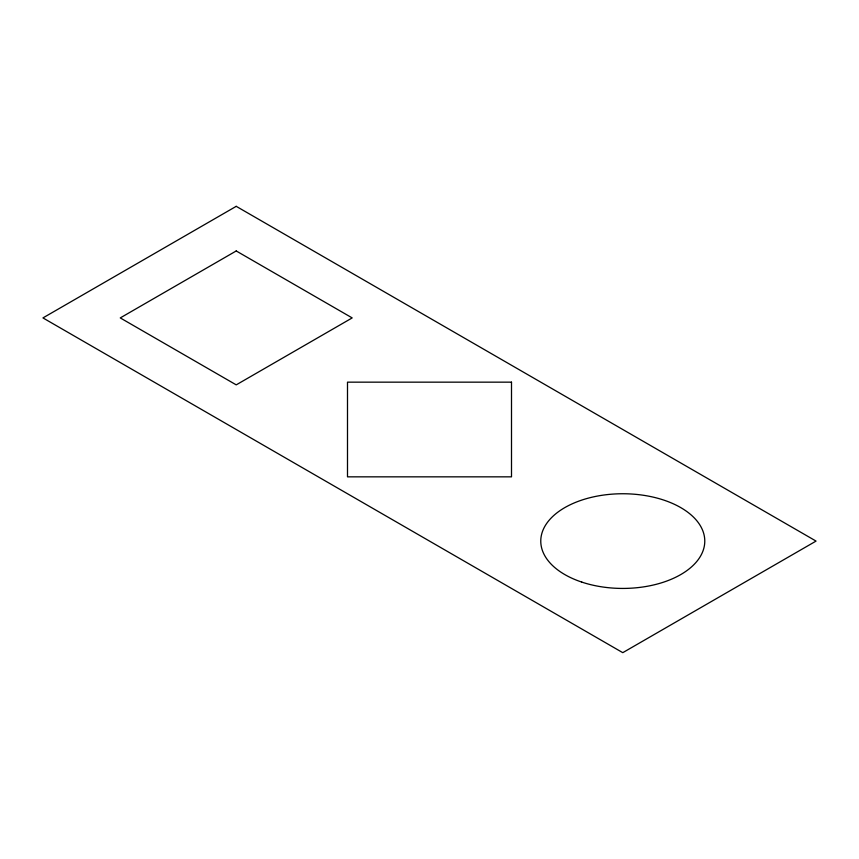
<?xml version="1.0" encoding="UTF-8"?>
<svg xmlns="http://www.w3.org/2000/svg" width="859" height="859" viewBox="0 0 859 859"><rect width="100%" height="100%" fill="white"/><g stroke="black" fill="none" stroke-linecap="round" stroke-linejoin="round"><path stroke-width="1.29" d="M236.225 206.332L42.95 317.916L622.775 652.668L816.05 541.084L236.225 206.332M236.225 250.957L120.26 317.916L236.225 384.864L352.19 317.916L236.225 250.957M511.502 382.158L347.498 382.158L347.498 476.842L511.502 476.842L511.502 382.158M581.779 582.091A82.002 47.342 0 0 0 704.777 541.084A82.002 47.342 0 0 0 581.779 500.088A82.002 47.342 0 0 0 581.779 582.091"/></g></svg>
